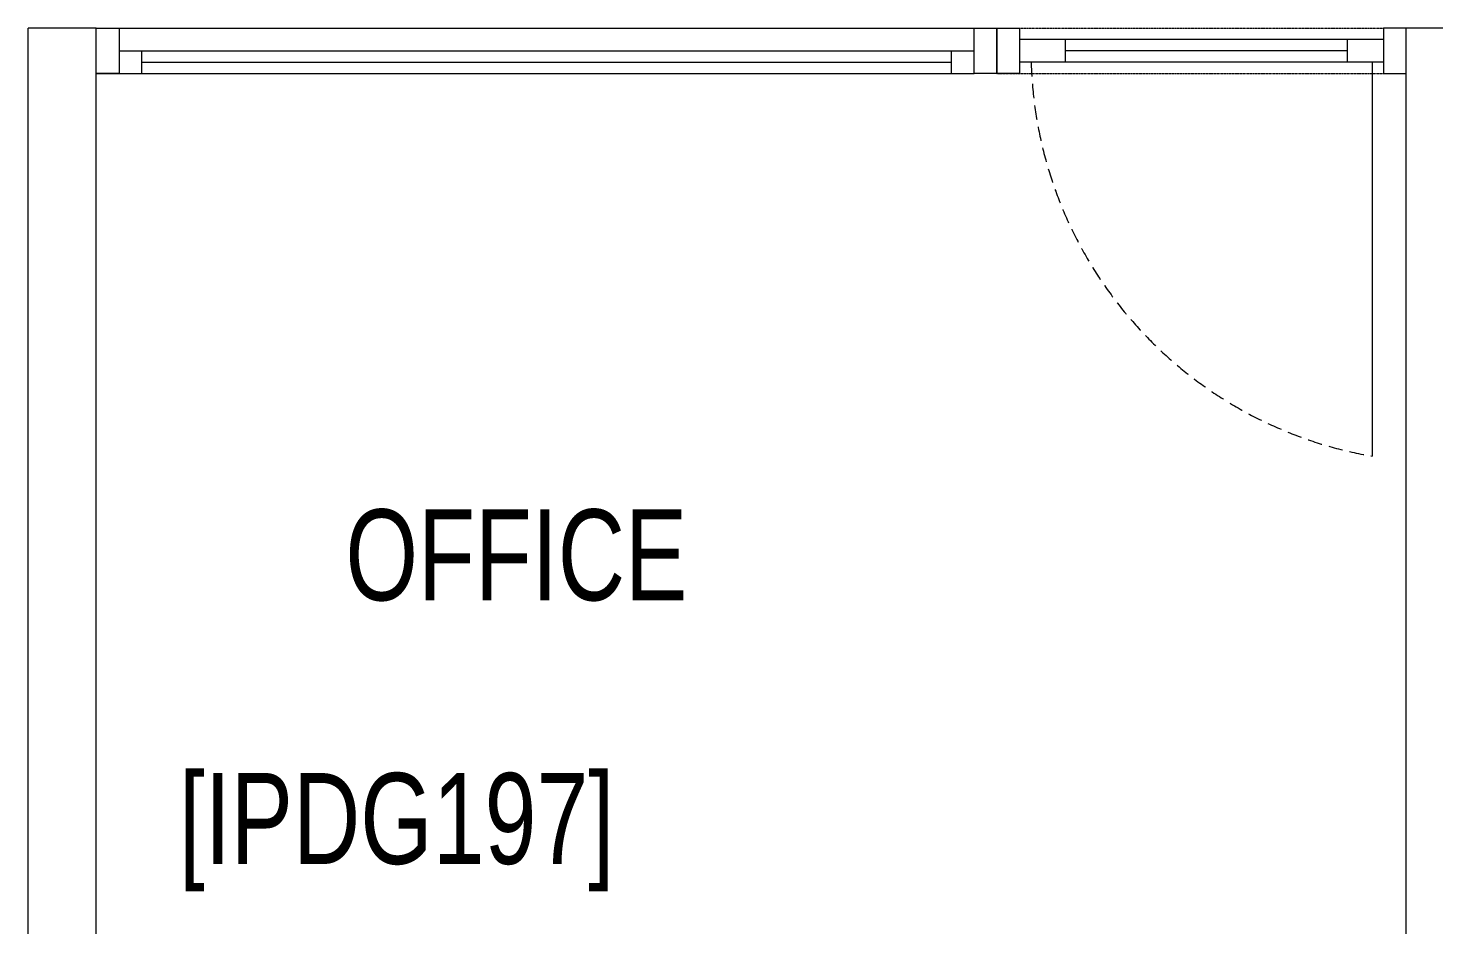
# Model space of a CAD drawing. Header units: millimetres. Extents: x 26027 to 581921, y 7230 to 233891.
# Drawn here: x 527043 to 530135, y 144578 to 146550 of the extents above; entities that cross this region are included whole.
import ezdxf

# ---------------------------------------------------------------- set-up
doc = ezdxf.new("R2010")
doc.units = ezdxf.units.MM
doc.header["$LTSCALE"] = 5
doc.linetypes.add('HIDDEN', pattern=[9.525, 6.35, -3.175])
doc.linetypes.add('HIDDEN2', pattern=[0.1875, 0.125, -0.0625])
for name, color, linetype, lineweight in [('72_EGR_BASE_TEXT', 252, 'Continuous', 5), ('Aluminum', 252, 'Continuous', 5), ('Proj', 252, 'HIDDEN2', 5), ('Walls', 252, 'Continuous', 5)]:
    doc.layers.add(name, color=color, linetype=linetype, lineweight=lineweight)
doc.styles.add('X3G_ENTITY_2587EA', font='swisscl.ttf', dxfattribs={"height": 200})

msp = doc.modelspace()

# ---------------------------------------------------------------- linework, layer by layer
at = {"layer": 'Aluminum'}
for p, q in [((527192.8, 146550.3, 0), (529123.6, 146550.3, 0)), ((530023.6, 146525.3, 0), (529223.6, 146525.3, 0)), ((529323.6, 146525.3, 0), (529323.6, 146475.3, 0)), ((529943.6, 146525.3, 0), (529943.6, 146475.3, 0)), ((527242.8, 146500.3, 0), (529123.6, 146500.3, 0)), ((527292.8, 146450.3, 0), (527292.8, 146500.3, 0)), ((529073.6, 146450.3, 0), (529073.6, 146500.3, 0)), ((529943.6, 146500.3, 0), (529323.6, 146500.3, 0)), ((527292.8, 146475.3, 0), (529073.6, 146475.3, 0)), ((530023.6, 146475.3, 0), (529223.6, 146475.3, 0)), ((529998.6, 146475.3, 0), (529998.6, 145608.6, 0)), ((527192.8, 146450.3, 0), (529123.6, 146450.3, 0))]:
    msp.add_line(p, q, dxfattribs=at)
at = {"layer": 'Aluminum', "elevation": 0}
for points in [[(527192.8, 146550.3), (527242.8, 146550.3), (527242.8, 146450.3), (527192.8, 146450.3)], [(529123.6, 146550.3), (529173.6, 146550.3), (529173.6, 146450.3), (529123.6, 146450.3)], [(529223.6, 146550.3), (529223.6, 146450.3), (529173.6, 146450.3), (529173.6, 146550.3)], [(530023.6, 146550.3), (530023.6, 146450.3), (530073.6, 146450.3), (530073.6, 146550.3)]]:
    msp.add_lwpolyline(points, close=True, dxfattribs=at)
at = {"layer": 'Aluminum', "linetype": 'HIDDEN'}
msp.add_arc((530153.6, 146500.3, 0), 905, 181.583, 260.1383, dxfattribs=at)
at = {"layer": 'Proj'}
for p, q in [((529173.6, 146550.3, 0), (530023.6, 146550.3, 0)), ((529173.6, 146450.3, 0), (530023.6, 146450.3, 0))]:
    msp.add_line(p, q, dxfattribs=at)
at = {"layer": 'Walls'}
for p, q in [((527192.8, 146550.3, 0), (527042.8, 146550.3, 0)), ((527042.8, 142460.3, 0), (527042.8, 146550.3, 0)), ((527192.8, 142610.3, 0), (527192.8, 146550.3, 0)), ((530223.6, 146550.3, 0), (530073.6, 146550.3, 0)), ((530073.6, 142610.3, 0), (530073.6, 146550.3, 0))]:
    msp.add_line(p, q, dxfattribs=at)

# ---------------------------------------------------------------- texts
at = {"layer": '72_EGR_BASE_TEXT', "char_height": 200, "attachment_point": 2, "style": 'X3G_ENTITY_2587EA'}
for s, insert in [('OFFICE', (528116.6, 145491.6)), ('[IPDG197]', (527853.2, 144911.7))]:
    msp.add_mtext(s, dxfattribs=dict(at, insert=insert))

doc.saveas('drawing.dxf')
